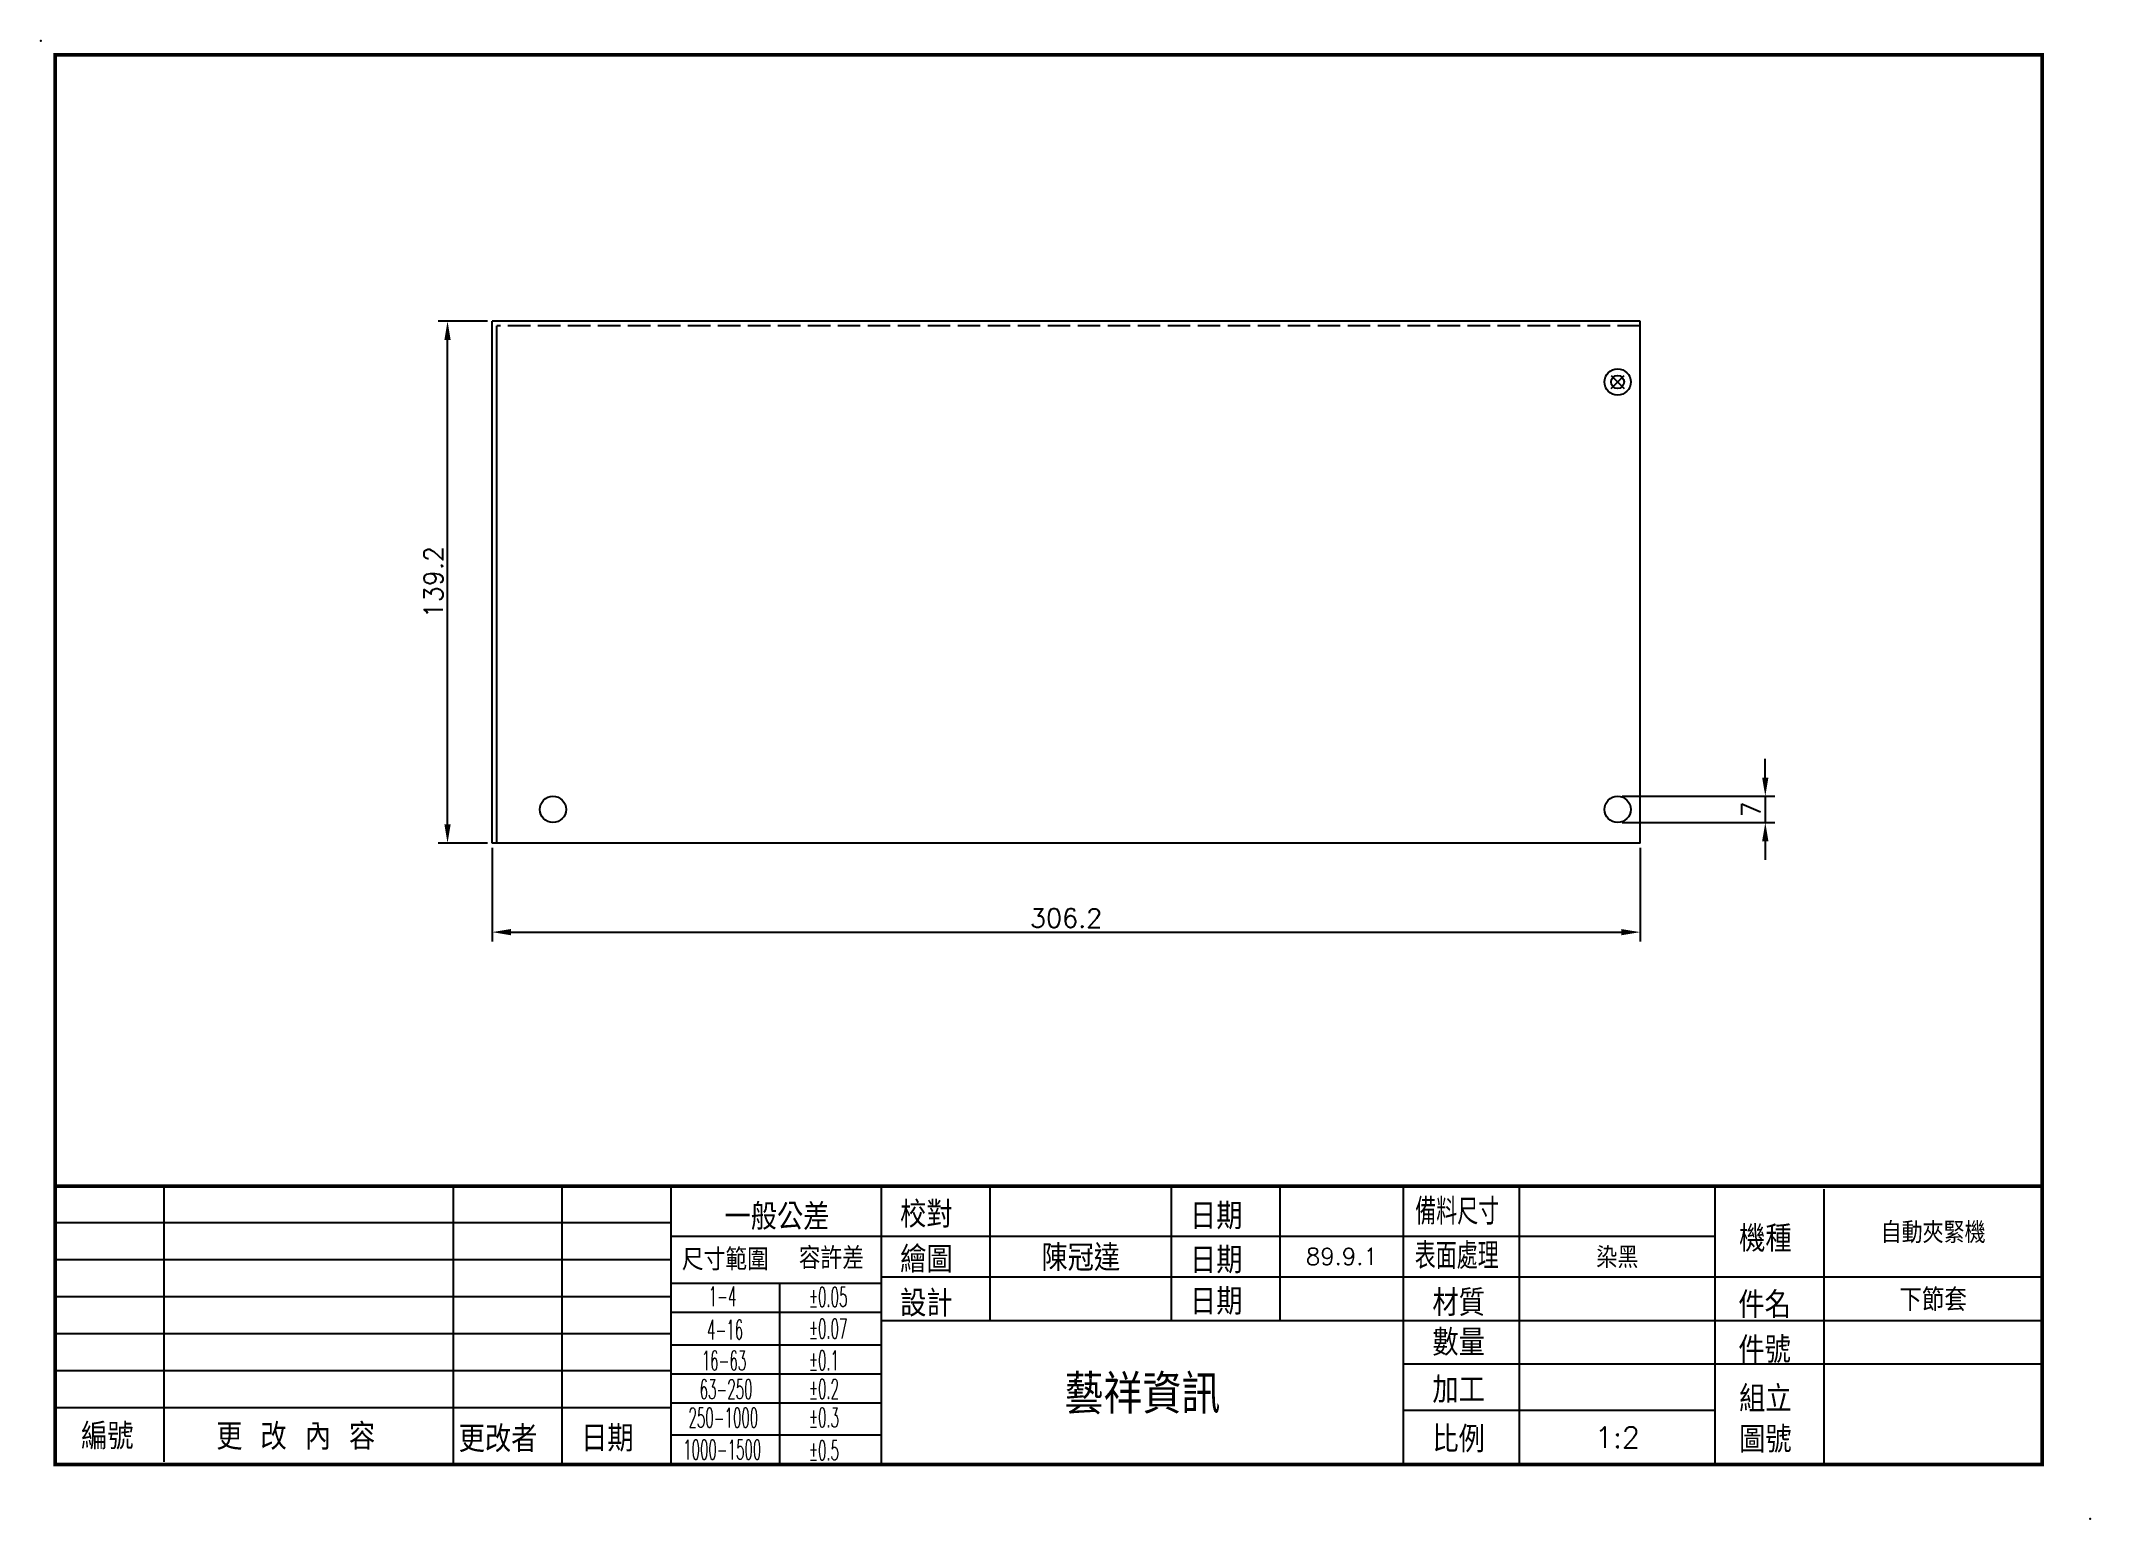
# Model space of a CAD drawing. Extents: x 196 to 742, y 576 to 971.
import ezdxf
from ezdxf.enums import TextEntityAlignment as Align

# ---------------------------------------------------------------- set-up
doc = ezdxf.new("R2010")
doc.units = 0
doc.header["$LTSCALE"] = 2
doc.header["$MEASUREMENT"] = 0
doc.linetypes.add('DASHED', pattern=[4, 3, -1])
doc.layers.get('0').update_dxf_attribs({"linetype": 'CONTINUOUS'})
doc.layers.get('DEFPOINTS').update_dxf_attribs({"linetype": 'CONTINUOUS'})
for name, color, linetype in [('$PARTREF_BOM', 7, 'CONTINUOUS'), ('BORDER', 7, 'CONTINUOUS'), ('DIM', 2, 'CONTINUOUS'), ('SHEET', 7, 'CONTINUOUS')]:
    doc.layers.add(name, color=color, linetype=linetype)
doc.styles.add('CHINA', font='romans.shx', dxfattribs={"bigfont": 'chineset.shx'})
doc.styles.add('ROMANS', font='romans', dxfattribs={"width": 0.5})
doc.styles.get("Standard").update_dxf_attribs({"font": 'txt.shx', "bigfont": 'chineset.shx'})
doc.dimstyles.get("Standard").update_dxf_attribs({"dimtxt": 0.18, "dimasz": 0.18, "dimexe": 0.18, "dimexo": 0.0625, "dimgap": 0.09, "dimtad": 0, "dimtih": 1, "dimtoh": 1, "dimdec": 4, "dimzin": 0, "dimtxsty": 'STANDARD', "dimcen": 0.09, "dimazin": 3, "dimtfac": 1, "dimtdec": 4, "dimtofl": 0, "dimtmove": 0, "dimatfit": 3, "dimtolj": 1, "dimtzin": 0})

# ---------------------------------------------------------------- blocks, each defined once
blk = doc.blocks.new('PARTREF')
at = {"layer": '$PARTREF_BOM', "color": 2}
for p, q in [((-1.75, -1.75), (1.75, 1.75)), ((-1.75, 1.75), (1.75, -1.75))]:
    blk.add_line(p, q, dxfattribs=at)
blk.add_circle((0, 0), 1.75, dxfattribs=at)
at = {"layer": '$PARTREF_BOM', "color": 2, "flags": 1}
for tag, p in [('TAG5', (-16.09, -4.95)), ('TAG10', (-5.65, -5)), ('TAG15', (5.59, -4.74)), ('TAG4', (-16.09, -8.95)), ('TAG3', (-16.09, -12.95)), ('TAG9', (-5.65, -9)), ('TAG8', (-5.65, -13)), ('TAG14', (5.59, -8.74)), ('TAG13', (5.59, -12.74)), ('TAG2', (-16.09, -16.95)), ('TAG7', (-5.65, -17)), ('TAG12', (5.59, -16.74)), ('TAG1', (-16.09, -20.95)), ('TAG6', (-5.65, -21)), ('TAG11', (5.59, -20.74))]:
    blk.add_attdef(tag, p, '', height=2.5, dxfattribs=at)
blk = doc.blocks.new('A4')
for p in [(-134.41, 77.3), (138.88, -119.82)]:
    blk.add_point(p)
at = {"layer": 'SHEET'}
for p, q in [((-117.99, -112.19), (-117.99, -75.44)), ((-79.39, -112.56), (-79.39, -75.44)), ((-64.88, -112.56), (-64.88, -75.44)), ((-50.37, -112.56), (-50.37, -75.44)), ((-22.32, -112.56), (-22.32, -75.44)), ((-7.82, -93.33), (-7.82, -75.44)), ((16.36, -93.33), (16.36, -75.44)), ((30.87, -93.33), (30.87, -75.44)), ((47.31, -112.56), (47.31, -75.44)), ((62.79, -112.56), (62.79, -75.44)), ((88.9, -112.56), (88.9, -75.44)), ((103.41, -112.56), (103.41, -75.81)), ((-132.5, -80.27), (-50.37, -80.27)), ((-50.37, -82.1), (88.9, -82.1)), ((-132.5, -85.2), (-50.37, -85.2)), ((-132.5, -90.14), (-50.37, -90.14)), ((-50.37, -88.39), (-22.32, -88.39)), ((-35.86, -112.56), (-35.86, -88.39)), ((-22.32, -87.52), (132.5, -87.52)), ((-50.37, -92.25), (-22.32, -92.25)), ((-132.5, -95.07), (-50.37, -95.07)), ((-22.32, -93.33), (132.5, -93.33)), ((-50.37, -96.61), (-22.32, -96.61)), ((-132.5, -100), (-50.37, -100)), ((-50.37, -100.48), (-22.32, -100.48)), ((47.31, -99.13), (132.5, -99.13)), ((-132.5, -104.93), (-50.37, -104.93)), ((-50.37, -104.34), (-22.32, -104.34)), ((47.31, -105.31), (88.9, -105.31)), ((-50.37, -108.59), (-22.32, -108.59))]:
    blk.add_line(p, q, dxfattribs=at)
at = {"layer": 'SHEET', "const_width": 0.5}
blk.add_lwpolyline([(-132.5, -112.56), (-132.5, 75.44), (132.5, 75.44), (132.5, -112.56)], close=True, dxfattribs=at)
blk.add_lwpolyline([(-132.5, -75.44), (132.5, -75.44)], dxfattribs=at)
at = {"layer": 'SHEET', "color": 2, "style": 'CHINA'}
blk.add_text('一般公差', height=3.5, dxfattribs=at).set_placement((-36.25, -79.33), align=Align.MIDDLE)
for s, height, p in [('校對', 3.5, (-19.82, -80.96)), ('日期', 3.5, (18.84, -81.18)), ('機種', 3.5, (92.08, -84.19)), ('尺寸範圍', 2.901, (-48.93, -86.66)), ('容許差', 2.901, (-33.34, -86.48)), ('繪圖', 3.5, (-19.82, -86.95)), ('日期', 3.5, (18.84, -87.06)), ('設計', 3.5, (-19.82, -92.82)), ('日期', 3.5, (18.84, -92.58)), ('材質', 3.5, (51.17, -92.74)), ('件名', 3.5, (91.98, -93.02)), ('數量', 3.5, (51.17, -98.05)), ('件號', 3.5, (91.98, -99.02)), ('加工', 3.5, (51.17, -104.35)), ('組立', 3.5, (92.08, -105.55)), ('編號', 3.5, (-129.06, -110.55)), ('更 改 內 容', 3.5, (-111.03, -110.59)), ('更改者', 3.5, (-78.7, -110.9)), ('日期', 3.5, (-62.36, -110.83)), ('比例', 3.5, (51.17, -110.93)), ('圖號', 3.5, (92.08, -110.97))]:
    blk.add_text(s, height=height, dxfattribs=at).set_placement(p)
at = {"layer": 'SHEET', "color": 2}
for s, height, style, width, p in [('備料尺寸', 3.5, 'CHINA', 0.8, (48.88, -80.56)), ('表面處理', 3.5, 'CHINA', 0.8, (48.82, -86.47)), ('1-4', 2.611, 'ROMANS', 0.5, (-45.35, -91.42)), ('%%p0.05', 2.611, 'ROMANS', 0.5, (-32, -91.52)), ('4-16', 2.611, 'ROMANS', 0.5, (-45.57, -95.88)), ('%%p0.07', 2.611, 'ROMANS', 0.5, (-32, -95.75)), ('16-63', 2.611, 'ROMANS', 0.5, (-46.27, -99.99)), ('%%p0.1', 2.611, 'ROMANS', 0.5, (-32, -99.98)), ('63-250', 2.611, 'ROMANS', 0.5, (-46.56, -103.81)), ('%%p0.2', 2.611, 'ROMANS', 0.5, (-32, -103.78)), ('250-1000', 2.611, 'ROMANS', 0.5, (-48.04, -107.62)), ('%%p0.3', 2.611, 'ROMANS', 0.5, (-32, -107.59)), ('1000-1500', 2.611, 'ROMANS', 0.5, (-48.75, -111.87)), ('%%p0.5', 2.611, 'ROMANS', 0.5, (-32, -111.98))]:
    blk.add_text(s, height=height, dxfattribs=dict(at, style=style, width=width)).set_placement(p)
blk = doc.blocks.new('A4TZT')
at = {"layer": 'DIM', "color": 2, "linetype": 'CONTINUOUS', "style": 'CHINA'}
for tag, height, p in [('ITEM', 2.8, (117.95, -81.48)), ('DRAWER', 3.5, (4.27, -84.81)), ('DATE1', 2.24, (39.09, -84.81)), ('SURFACE', 2.8, (75.84, -84.81)), ('DESIGNER', 3.5, (4.26, -90.48)), ('DATE2', 2.24, (39.09, -90.43)), ('MATERIAL', 2.8, (75.84, -90.43)), ('PARTNAME', 3, (117.95, -90.43)), ('QTY', 2.8, (75.84, -96.23)), ('PNUM', 2.8, (117.95, -96.23)), ('COMPANY', 5.2, (12.49, -102.95)), ('COMNO', 2.8, (117.95, -105.85)), ('SCALE', 2.8, (75.84, -108.94))]:
    blk.add_attdef(tag, text='', height=height, dxfattribs=at).set_placement(p, align=Align.MIDDLE)
blk = doc.blocks.new('*D3')
at = {"color": 0, "linetype": 'BYBLOCK'}
for p, q in [((315.94, 755.4), (315.94, 730.4)), ((622.14, 755.4), (622.14, 730.4)), ((320.94, 732.9), (617.14, 732.9))]:
    blk.add_line(p, q, dxfattribs=at)
for points in [[(320.94, 733.73), (320.94, 732.07), (315.94, 732.9)], [(617.14, 733.73), (617.14, 732.07), (622.14, 732.9)]]:
    blk.add_solid(points, dxfattribs=at)
at = {"layer": 'DEFPOINTS', "color": 0, "linetype": 'BYBLOCK'}
for p in [(315.94, 756.65), (622.14, 756.65), (622.14, 732.9)]:
    blk.add_point(p, dxfattribs=at)
at = {"color": 0, "linetype": 'BYBLOCK', "insert": (469.04, 736.65), "char_height": 5, "attachment_point": 5}
blk.add_mtext('\\A1;306.2', dxfattribs=at)
blk = doc.blocks.new('*D4')
at = {"color": 0, "linetype": 'BYBLOCK'}
for p, q in [((314.69, 895.85), (301.53, 895.85)), ((304.03, 761.65), (304.03, 890.85)), ((314.69, 756.65), (301.53, 756.65))]:
    blk.add_line(p, q, dxfattribs=at)
for points in [[(303.19, 890.85), (304.86, 890.85), (304.03, 895.85)], [(303.19, 761.65), (304.86, 761.65), (304.03, 756.65)]]:
    blk.add_solid(points, dxfattribs=at)
at = {"layer": 'DEFPOINTS', "color": 0, "linetype": 'BYBLOCK'}
for p in [(304.03, 895.85), (315.94, 895.85), (315.94, 756.65)]:
    blk.add_point(p, dxfattribs=at)
at = {"color": 0, "linetype": 'BYBLOCK', "insert": (300.28, 826.25), "char_height": 5, "attachment_point": 5, "rotation": 90}
blk.add_mtext('\\A1;139.2', dxfattribs=at)
blk = doc.blocks.new('*D5')
at = {"color": 0, "linetype": 'BYBLOCK'}
for p, q in [((655.54, 774.15), (655.54, 779.15)), ((617.39, 769.15), (658.04, 769.15)), ((655.54, 769.15), (655.54, 762.15)), ((617.39, 762.15), (658.04, 762.15)), ((655.54, 757.15), (655.54, 752.15))]:
    blk.add_line(p, q, dxfattribs=at)
for points in [[(654.7, 774.15), (656.37, 774.15), (655.54, 769.15)], [(654.7, 757.15), (656.37, 757.15), (655.54, 762.15)]]:
    blk.add_solid(points, dxfattribs=at)
at = {"layer": 'DEFPOINTS', "color": 0, "linetype": 'BYBLOCK'}
for p in [(616.14, 769.15), (616.14, 762.15), (655.54, 762.15)]:
    blk.add_point(p, dxfattribs=at)
at = {"color": 0, "linetype": 'BYBLOCK', "insert": (651.79, 765.65), "char_height": 5, "attachment_point": 5, "rotation": 90}
blk.add_mtext('\\A1;7', dxfattribs=at)

msp = doc.modelspace()

# ---------------------------------------------------------------- linework, layer by layer
at = {"color": 7, "linetype": 'CONTINUOUS'}
for p, q in [((622.14267, 895.84616), (315.94267, 895.84616)), ((315.94267, 756.64616), (315.94267, 895.84616)), ((317.14267, 756.64616), (317.14267, 894.64616)), ((622.14267, 756.64616), (622.14267, 895.84616)), ((622.14267, 756.64616), (315.94267, 756.64616))]:
    msp.add_line(p, q, dxfattribs=at)
at = {"color": 3, "linetype": 'DASHED'}
msp.add_line((622.14267, 894.64616), (317.14267, 894.64616), dxfattribs=at)
at = {"color": 7, "linetype": 'CONTINUOUS'}
for centre in [(616.14267, 879.64616), (332.14267, 765.64616), (616.14267, 765.64616)]:
    msp.add_circle(centre, 3.5, dxfattribs=at)

# ---------------------------------------------------------------- block references
at = {"color": 7}
msp.add_blockref('PARTREF', (616.14267, 879.64616), dxfattribs=at)
at = {"layer": 'BORDER', "xscale": 2, "yscale": 2, "zscale": 2}
msp.add_blockref('A4', (464.39765, 816.00712), dxfattribs=at)
at = {"layer": 'BORDER'}
ref = msp.add_blockref('A4TZT', (464.39765, 816.00712), dxfattribs=dict(at, xscale=2, yscale=2, zscale=2))
ref.add_attrib('DRAWER', '陳冠達', dxfattribs={"layer": 'DIM', "color": 2, "linetype": 'CONTINUOUS', "height": 7, "style": 'CHINA'}).set_placement((472.94407, 646.38303), align=Align.MIDDLE)
ref.add_attrib('COMPANY', '藝祥資訊', dxfattribs={"layer": 'DIM', "color": 2, "linetype": 'CONTINUOUS', "height": 10.4, "style": 'CHINA'}).set_placement((489.38568, 610.11478), align=Align.MIDDLE)
ref.add_attrib('DATE1', '89.9.1', dxfattribs={"layer": 'DIM', "color": 2, "linetype": 'CONTINUOUS', "height": 4.48, "style": 'CHINA'}).set_placement((542.57911, 646.38303), align=Align.MIDDLE)
ref.add_attrib('SURFACE', '染黑', dxfattribs={"layer": 'DIM', "color": 2, "linetype": 'CONTINUOUS', "height": 5.6, "style": 'CHINA'}).set_placement((616.08276, 646.38303), align=Align.MIDDLE)
ref.add_attrib('SCALE', '1:2', dxfattribs={"layer": 'DIM', "color": 2, "linetype": 'CONTINUOUS', "height": 5.6, "style": 'CHINA'}).set_placement((616.08276, 598.1311), align=Align.MIDDLE)
ref.add_attrib('PARTNAME', '下節套', dxfattribs={"layer": 'DIM', "color": 2, "linetype": 'CONTINUOUS', "height": 6, "style": 'CHINA'}).set_placement((700.30407, 635.15503), align=Align.MIDDLE)
ref.add_attrib('ITEM', '自動夾緊機', dxfattribs={"layer": 'DIM', "color": 2, "linetype": 'CONTINUOUS', "height": 5.6, "style": 'CHINA'}).set_placement((700.30407, 653.04737), align=Align.MIDDLE)

# ---------------------------------------------------------------- dimensions: what is measured, and where the dimension line sits
at = {"layer": 'DIM'}
for base, p1, p2, picture, middle in [((304.02669, 895.84616), (315.94267, 756.64616), (315.94267, 895.84616), '*D4', (300.27669, 826.24616)), ((655.53705, 762.14616), (616.14267, 769.14616), (616.14267, 762.14616), '*D5', (651.78705, 765.64616))]:
    dim = msp.add_linear_dim(base=base, p1=p1, p2=p2, angle=90, dimstyle='STANDARD', override={"dimscale": 2, "dimtxt": 2.5, "dimasz": 2.5, "dimexe": 1.25, "dimexo": 0.625, "dimgap": 0.625, "dimtad": 1, "dimtih": 0, "dimtoh": 0, "dimzin": 8, "dimcen": 2.5, "dimtdec": 8, "dimtofl": 1}, dxfattribs=at)
    dim.commit()
    dim.dimension.update_dxf_attribs({"geometry": picture, "text_midpoint": middle})
dim = msp.add_linear_dim(base=(622.14267, 732.90154), p1=(315.94267, 756.64616), p2=(622.14267, 756.64616), dimstyle='STANDARD', override={"dimscale": 2, "dimtxt": 2.5, "dimasz": 2.5, "dimexe": 1.25, "dimexo": 0.625, "dimgap": 0.625, "dimtad": 1, "dimtih": 0, "dimtoh": 0, "dimzin": 8, "dimcen": 2.5, "dimtdec": 8, "dimtofl": 1}, dxfattribs=at)
dim.commit()
dim.dimension.update_dxf_attribs({"geometry": '*D3', "text_midpoint": (469.04267, 736.65154)})

doc.saveas('drawing.dxf')
